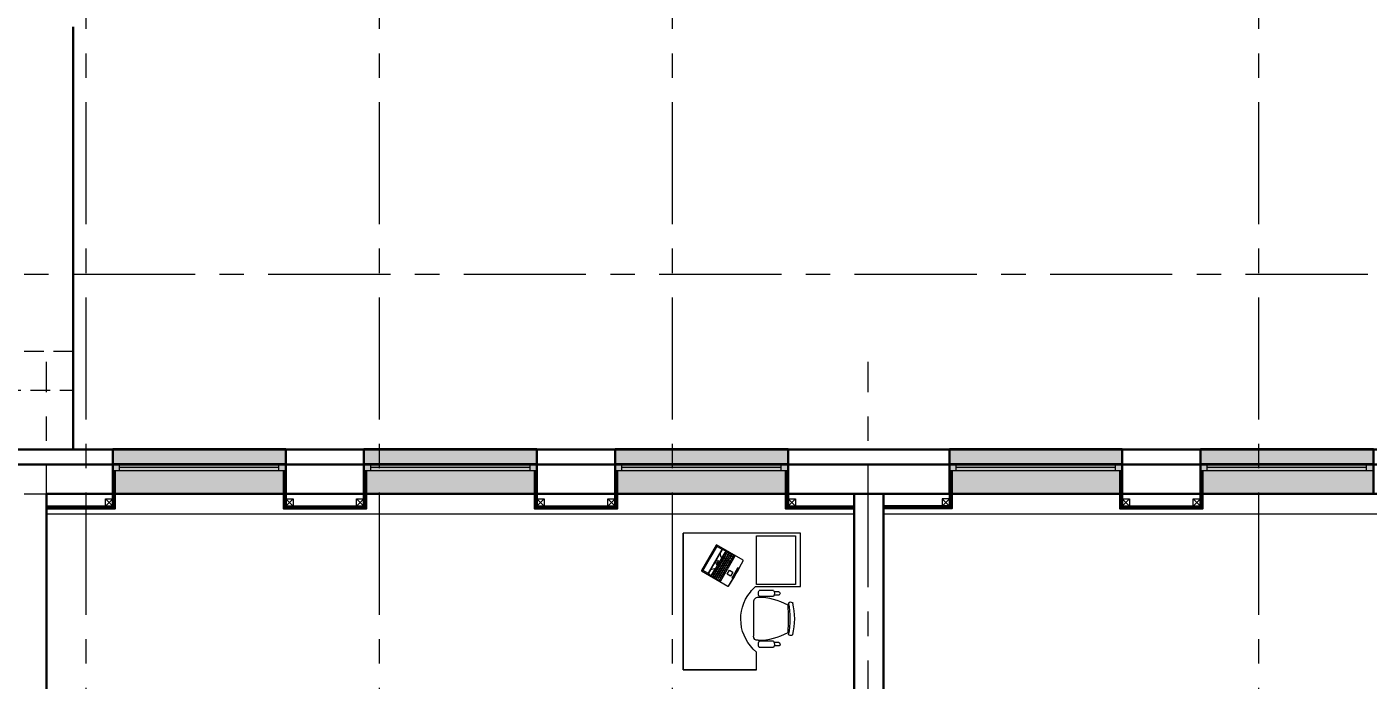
# Model space of a CAD drawing. Header units: millimetres. Extents: x -13407 to 95998, y -2611 to 109495.
# Drawn here: x 16965 to 30691, y 29236 to 35930 of the extents above; entities that cross this region are included whole.
import ezdxf
from ezdxf import colors
from ezdxf.entities.mleader import LeaderData, LeaderLine
from ezdxf.math import Vec2, Vec3

# ---------------------------------------------------------------- set-up
doc = ezdxf.new("R2010")
doc.units = ezdxf.units.MM
doc.linetypes.add('CENTER', pattern=[2, 1.25, -0.25, 0.25, -0.25])
doc.linetypes.add('HIDDEN', pattern=[6, 4, -2])
for name, color, linetype, lineweight in [('_0', 250, 'Continuous', 9), ('_ТХ_мебель передв', 250, 'Continuous', 13), ('АР_Навесной фасад', 5, 'Continuous', 5), ('АР_Окна БЛОК', 250, 'Continuous', 13), ('АР_Оси', 193, 'Continuous', 9), ('АР_Отметки', 250, 'Continuous', 15), ('АР_Подоконники', 163, 'Continuous', 9), ('АР_Сущ Несущая стена', 202, 'Continuous', 30), ('перекр 0.3', 181, 'Continuous', 30)]:
    doc.layers.add(name, color=color, linetype=linetype, lineweight=lineweight)
doc.styles.add('ISOCPEUR', font='isocpeur.ttf', dxfattribs={"width": 0.7})

# ---------------------------------------------------------------- blocks, each defined once
blk = doc.blocks.new('*U95')
at = {"true_color": 0xffffff}
h = blk.add_hatch(color=7, dxfattribs=at)
h.dxf.hatch_style = 1
h.paths.add_polyline_path([(-1770, -240), (0, -240), (0, 220), (-1770, 220)])
at = {"lineweight": 30}
for p, q in [((-1770, -240), (-1770, 220)), ((0, -240), (0, 220))]:
    blk.add_line(p, q, dxfattribs=at)
for p, q in [((0, 220), (-1770, 220)), ((-1770, 70), (0, 70)), ((-1770, 0), (0, 0)), ((-1700, 0), (-1700, 70)), ((-1700, 35), (-70, 35)), ((-70, 0), (-70, 70)), ((-1770, -240), (0, -240)), ((-1770, -240), (-1770, -240)), ((-1770, -240), (-1770, -240)), ((0, -240), (0, -240)), ((0, -240), (0, -240))]:
    blk.add_line(p, q)
blk = doc.blocks.new('_DotSmall')
at = {"color": 0, "linetype": 'ByBlock', "const_width": 0.5}
blk.add_lwpolyline([(-0.0625, 0, 1), (0.0625, 0, 1)], format="xyb", close=True, dxfattribs=at)
blk = doc.blocks.new('A$Ce02d65bd')
at = {"ltscale": 100}
for points in [[(0, 0), (0, 75), (75, 75), (75, 0), (0, 0)], [(0, 0), (75, 75)], [(0, 75), (75, 0)]]:
    blk.add_lwpolyline(points, dxfattribs=at)
blk = doc.blocks.new('laptop')
at = {"color": 0}
for p, q in [((-150, 325), (-155, 323)), ((-150, 325), (-155, 323)), ((-155, 323), (-155, 10)), ((-155, 323), (-155, 10)), ((-150, 313), (-155, 311)), ((0, 326), (-150, 325)), ((0, 326), (-150, 325)), ((0, 314), (-150, 313)), ((-143, 309), (-140, 310)), ((-143, 254), (-143, 309)), ((-140, 310), (140, 310)), ((150, 325), (0, 326)), ((150, 325), (0, 326)), ((150, 313), (0, 314)), ((140, 310), (143, 309)), ((143, 309), (143, 254)), ((155, 323), (150, 325)), ((155, 323), (150, 325)), ((155, 311), (150, 313)), ((155, 10), (155, 323)), ((155, 10), (155, 323)), ((155, 248), (-155, 248)), ((-147, 210), (-147, 234)), ((-147, 210), (-147, 100)), ((147, 210), (-147, 210)), ((-147, 210), (-72, 210)), ((-130, 194), (-147, 194)), ((147, 192), (-147, 192)), ((147, 173), (-147, 173)), ((147, 155), (-147, 155)), ((-140, 253), (-143, 254)), ((140, 253), (-140, 253)), ((-138, 192), (-138, 173)), ((-137, 244), (-96, 244)), ((-130, 210), (-130, 194)), ((-129, 173), (-129, 155)), ((-128, 210), (-128, 194)), ((76, 194), (-128, 194)), ((-123, 155), (-123, 137)), ((-119, 192), (-119, 173)), ((-111, 210), (-111, 194)), ((-110, 173), (-110, 155)), ((-103, 155), (-103, 137)), ((-99, 192), (-99, 173)), ((-94, 210), (-94, 194)), ((-68, 219), (-92, 243)), ((-90, 173), (-90, 155)), ((-84, 155), (-84, 137)), ((-80, 192), (-80, 173)), ((-77, 210), (-77, 194)), ((-71, 173), (-71, 155)), ((-64, 155), (-64, 137)), ((-60, 210), (-60, 194)), ((-60, 192), (-60, 173)), ((-51, 173), (-51, 155)), ((-45, 155), (-45, 137)), ((-43, 210), (-43, 194)), ((-41, 192), (-41, 173)), ((-32, 173), (-32, 155)), ((-26, 210), (-26, 194)), ((-25, 155), (-25, 137)), ((-19, 242), (-21, 242)), ((-21, 242), (-21, 237)), ((-21, 237), (-19, 237)), ((-21, 226), (-21, 220)), ((21, 226), (-21, 226)), ((-21, 220), (21, 220)), ((-21, 192), (-21, 173)), ((-19, 237), (-19, 242)), ((-12, 173), (-12, 155)), ((-9, 210), (-9, 194)), ((-6, 242), (-8, 242)), ((-8, 242), (-8, 237)), ((-8, 237), (-6, 237)), ((-6, 237), (-6, 242)), ((-6, 155), (-6, 137)), ((-2, 192), (-2, 173)), ((8, 242), (6, 242)), ((6, 242), (6, 237)), ((6, 237), (8, 237)), ((7, 173), (7, 155)), ((8, 237), (8, 242)), ((8, 210), (8, 194)), ((14, 155), (14, 137)), ((18, 192), (18, 173)), ((21, 242), (19, 242)), ((19, 242), (19, 237)), ((19, 237), (21, 237)), ((21, 237), (21, 242)), ((21, 220), (21, 226)), ((25, 210), (25, 194)), ((27, 173), (27, 155)), ((33, 155), (33, 137)), ((37, 192), (37, 173)), ((42, 210), (42, 194)), ((46, 173), (46, 155)), ((53, 155), (53, 137)), ((57, 192), (57, 173)), ((59, 210), (59, 194)), ((66, 173), (66, 155)), ((68, 219), (92, 243)), ((69, 210), (69, 211)), ((69, 210), (69, 211)), ((147, 210), (69, 210)), ((72, 155), (72, 137)), ((76, 210), (76, 194)), ((76, 192), (76, 173)), ((79, 210), (79, 194)), ((147, 194), (79, 194)), ((85, 173), (85, 155)), ((92, 155), (92, 137)), ((96, 244), (137, 244)), ((96, 210), (96, 194)), ((96, 192), (96, 173)), ((105, 173), (105, 155)), ((113, 210), (113, 194)), ((129, 192), (129, 100)), ((130, 210), (130, 194)), ((143, 254), (140, 253)), ((147, 234), (147, 210)), ((147, 210), (147, 100)), ((-155, 10), (-155, 8)), ((-155, 8), (-152, 5)), ((-152, 5), (-150, 5)), ((-150, 5), (0, 0)), ((147, 137), (-147, 137)), ((147, 118), (-147, 118)), ((147, 100), (-147, 100)), ((-123, 118), (-123, 100)), ((-114, 137), (-114, 118)), ((-98, 118), (-98, 100)), ((-94, 137), (-94, 118)), ((-75, 137), (-75, 118)), ((-74, 118), (-74, 100)), ((-59, 14), (-59, 1)), ((59, 14), (-59, 14)), ((-59, 1), (-59, 14)), ((-59, 14), (59, 14)), ((-55, 137), (-55, 118)), ((-55, 118), (-55, 100)), ((-36, 137), (-36, 118)), ((-16, 137), (-16, 118)), ((0, 0), (150, 5)), ((3, 137), (3, 118)), ((9, 118), (9, 100)), ((23, 137), (23, 118)), ((29, 118), (29, 100)), ((42, 137), (42, 118)), ((48, 118), (48, 100)), ((59, 1), (59, 14)), ((59, 14), (59, 1)), ((62, 137), (62, 118)), ((68, 118), (68, 100)), ((81, 137), (81, 118)), ((87, 118), (87, 100)), ((90, 118), (90, 100)), ((109, 137), (109, 100)), ((150, 5), (153, 6)), ((153, 6), (155, 8)), ((155, 8), (155, 10))]:
    blk.add_line(p, q, dxfattribs=at)
blk.add_lwpolyline([(-52, 79), (-4, 79), (-4, 39), (-52, 39)], close=True, dxfattribs=at)
for centre, radius, start, end in [((-137, 234), 10, 90, 180), ((-96, 239), 5, 45, 90), ((-72, 215), 5, 270, 45), ((72, 215), 5, 135, 236.1175), ((96, 239), 5, 90, 135), ((137, 234), 10, 0, 90), ((-150, 10), 5, 180, 266.4167), ((0, 2405), 2405, 266.4167, 273.5833), ((150, 10), 5, 273.5833, 0)]:
    blk.add_arc(centre, radius, start, end, dxfattribs=at)
blk = doc.blocks.new('мваи')
for points in [[(95699, 222916), (95154, 222916), (95154, 221715), (96551, 221715), (96551, 222466), (96371, 222466)], [(95699, 222456), (95699, 222916)], [(95741, 222641), (95741, 222493)], [(95752, 222694), (95752, 222646)], [(95789, 222694), (95789, 222646)], [(95800, 222641), (95800, 222493)], [(96260, 222641), (96260, 222493)], [(96271, 222694), (96271, 222646)], [(96308, 222694), (96308, 222646)], [(96324, 222641), (96324, 222493)], [(96551, 222466), (96551, 221715), (95154, 221715)]]:
    blk.add_lwpolyline(points)
blk.add_lwpolyline([(95180, 222864), (95678, 222864), (95678, 222466), (95180, 222466)], close=True)
blk.add_lwpolyline([(96250, 222482, 0.127479), (96170, 222789, 0.028308), (95890, 222789, 0.127479), (95810, 222482, 0.416667), (95858, 222435), (96207, 222435)], format="xyb")
for centre, radius, start, end in [((96030, 222190), 667, 75.9812, 104.0188), ((96030, 221982), 829, 78.7648, 101.2352)]:
    blk.add_arc(centre, radius, start, end)
for points in [[(95868, 222795), (95858, 222800), (95852, 222821), (95863, 222832)], [(95863, 222832), (95863, 222837), (95868, 222837), (95868, 222837)], [(96191, 222837), (96202, 222832), (96207, 222816), (96197, 222800)], [(96197, 222800), (96197, 222800), (96197, 222795), (96191, 222795)], [(95741, 222641), (95757, 222652), (95778, 222652), (95800, 222641)], [(95752, 222694), (95757, 222705), (95768, 222710), (95778, 222705)], [(95778, 222705), (95784, 222699), (95784, 222699), (95789, 222694)], [(96260, 222641), (96281, 222652), (96302, 222652), (96324, 222641)], [(96271, 222694), (96276, 222705), (96292, 222710), (96302, 222705)], [(96302, 222705), (96302, 222699), (96308, 222699), (96308, 222694)], [(95757, 222403), (95736, 222419), (95715, 222435), (95699, 222456)], [(95800, 222493), (95778, 222482), (95757, 222482), (95741, 222493)], [(96371, 222466), (96218, 222281), (95942, 222249), (95757, 222403)], [(96250, 222482), (96255, 222456), (96234, 222435), (96207, 222435)], [(96324, 222493), (96302, 222482), (96281, 222482), (96260, 222493)]]:
    blk.add_open_spline(points, degree=3)
at = {"rotation": 150}
blk.add_blockref('laptop', (95567, 222259), dxfattribs=at)

msp = doc.modelspace()

# ---------------------------------------------------------------- linework, layer by layer
for points in [[(17165, 30994.3), (17870.6, 30994.3), (17870.6, 31385)], [(17165, 31006.8), (17858.1, 31006.8), (17858.1, 31385)], [(17165, 31019.3), (17845.6, 31019.3), (17845.6, 31327.8)], [(19590, 31385), (19590, 30994.3), (20440, 30994.3), (20440, 31385)], [(19602.5, 31385), (19602.5, 31006.8), (20427.5, 31006.8), (20427.5, 31385)], [(19615, 31365.3), (19615, 31019.3), (20415, 31019.3), (20415, 31327.8)], [(22160, 31385), (22160, 30994.3), (23010, 30994.3), (23010, 31385)], [(22172.5, 31385), (22172.5, 31006.8), (22997.5, 31006.8), (22997.5, 31385)], [(22185, 31365.3), (22185, 31019.3), (22985, 31019.3), (22985, 31327.8)], [(24730, 31385), (24730, 30994.3), (25430, 30994.3)], [(24742.5, 31385), (24742.5, 31006.8), (25430, 31006.8)], [(24755, 31365.3), (24755, 31019.3), (25430, 31019.3)], [(26430, 31385), (26430, 30994.3), (25735, 30994.3)], [(26417.5, 31385), (26417.5, 31006.8), (25735, 31006.8)], [(26405, 31365.3), (26405, 31019.3), (25735, 31019.3)], [(28150, 31385), (28150, 30994.3), (29000, 30994.3), (29000, 31385)], [(28162.5, 31385), (28162.5, 31006.8), (28987.5, 31006.8), (28987.5, 31385)], [(28175, 31365.3), (28175, 31019.3), (28975, 31019.3), (28975, 31327.8)]]:
    msp.add_lwpolyline(points)
at = {"layer": 'АР_Навесной фасад', "color": 18, "lineweight": 30, "ltscale": 100, "true_color": 0x000000}
msp.add_line((17438.6, 31605), (17438.6, 35930), dxfattribs=at)
at = {"layer": 'АР_Навесной фасад', "ltscale": 100}
for p, q in [((16705, 31605), (51825, 31605)), ((16715, 31595), (51815, 31595))]:
    msp.add_line(p, q, dxfattribs=at)
at = {"layer": 'АР_Оси', "linetype": 'CENTER', "ltscale": 1000}
for p, q in [((17569.9, 79157.5), (17569.9, 23425.1)), ((20569.9, 79157.5), (20569.9, 23425.1)), ((23569.9, 79157.5), (23569.9, 23425.1)), ((29569.9, 79157.5), (29569.9, 23425.1)), ((-12563.8, 33395), (70614.6, 33395)), ((17165, -1811.3), (17165, 32496.2)), ((25575, -1811.3), (25575, 32496.2)), ((-12563.8, 31145), (70614.6, 31145))]:
    msp.add_line(p, q, dxfattribs=at)
at = {"layer": 'АР_Подоконники', "ltscale": 100}
for p, q in [((17165, 30941.5), (25430, 30941.4)), ((25730, 30941.5), (33995, 30941.4))]:
    msp.add_line(p, q, dxfattribs=at)
at = {"layer": 'АР_Сущ Несущая стена', "ltscale": 100}
for p, q in [((16865, 31445), (51665, 31445)), ((17165, 31145), (51365, 31145)), ((17165, 31145), (17165, 19960)), ((25430, 31145), (25430, 23374.6)), ((25730, 31145), (25730, 23374.6))]:
    msp.add_line(p, q, dxfattribs=at)
at = {"layer": 'перекр 0.3', "color": 7, "linetype": 'HIDDEN', "lineweight": 5, "ltscale": 50}
msp.add_lwpolyline([(16703.7, 32206.5), (17438.6, 32206.5), (17438.6, 32604.3), (16703.7, 32604.3)], close=True, dxfattribs=at)

# ---------------------------------------------------------------- block references
at = {"layer": '_0', "color": 1, "lineweight": -3, "ltscale": 500}
for p in [(17770.6, 31019.3), (19615, 31019.3), (20340, 31019.3), (22185, 31019.3), (22910, 31019.3), (24755, 31019.3), (28175, 31019.3), (28900, 31019.3)]:
    msp.add_blockref('A$Ce02d65bd', p, dxfattribs=at)
at = {"layer": '_0', "color": 1, "lineweight": -3, "ltscale": 500, "xscale": -1}
msp.add_blockref('A$Ce02d65bd', (26405, 31019.3), dxfattribs=at)
at = {"layer": '_ТХ_мебель передв', "rotation": 270}
msp.add_blockref('мваи', (-198034.3, 125895.1), dxfattribs=at)
at = {"layer": 'АР_Окна БЛОК'}
for p in [(19615, 31385), (22185, 31385), (24755, 31385), (28175, 31385), (30745, 31385)]:
    msp.add_blockref('*U95', p, dxfattribs=at)

# ---------------------------------------------------------------- leaders
at = {"layer": 'АР_Отметки'}
ml = msp.add_multileader_mtext('Standard', dxfattribs=at)
ml.set_content('Л.4', color=256, style='ISOCPEUR')
ml.set_leader_properties(color=256, linetype='Continuous', lineweight=-1)
ml.set_arrow_properties(name='DOTSMALL')
ml.build(insert=Vec2(0, 0))
ml.multileader.update_dxf_attribs({"has_text_frame": 1, "text_left_attachment_type": 4, "text_right_attachment_type": 4, "dogleg_length": 100, "arrow_head_size": 180})
ctx = ml.context
ctx.base_point, ctx.char_height, ctx.arrow_head_size, ctx.landing_gap_size, ctx.plane_origin = Vec3(24103, 74930.4), 250, 180, 50, Vec3(52223.5, 62772.8)
ctx.left_attachment, ctx.right_attachment = 4, 4
notes = []
notes.append((ctx, [(0, (0, 0, 0), (0, 0), (1, 0), 1, [])]))
ctx.mtext.insert, ctx.mtext.width, ctx.mtext.line_spacing_style, ctx.mtext.flow_direction = Vec3(24153, 75263.8), 852.697, 2, 5
ml = msp.add_multileader_mtext('Standard', dxfattribs=at)
ml.set_content('+7,050', color=256, style='ISOCPEUR')
ml.set_leader_properties(color=256, linetype='Continuous', lineweight=-1)
ml.set_arrow_properties(name='DOTSMALL')
ml.build(insert=Vec2(0, 0))
ml.multileader.update_dxf_attribs({"has_text_frame": 1, "text_left_attachment_type": 4, "text_right_attachment_type": 4, "dogleg_length": 100, "arrow_head_size": 180})
ctx = ml.context
ctx.base_point, ctx.char_height, ctx.arrow_head_size, ctx.landing_gap_size, ctx.plane_origin = Vec3(29759, 73529.3), 250, 180, 50, Vec3(29677.6, 72261.8)
ctx.left_attachment, ctx.right_attachment = 4, 4
notes.append((ctx, [(0, (0, 0, 0), (0, 0), (1, 0), 1, [])]))
ctx.mtext.insert, ctx.mtext.width, ctx.mtext.line_spacing_style, ctx.mtext.flow_direction = Vec3(29809, 73862.7), 852.697, 2, 5
ml = msp.add_multileader_mtext('Standard', dxfattribs=at)
ml.set_content('+8,400', color=256, style='ISOCPEUR')
ml.set_leader_properties(color=256, linetype='Continuous', lineweight=-1)
ml.set_arrow_properties(name='DOTSMALL')
ml.build(insert=Vec2(0, 0))
ml.multileader.update_dxf_attribs({"has_text_frame": 1, "text_left_attachment_type": 4, "text_right_attachment_type": 4, "dogleg_length": 100, "arrow_head_size": 180})
ctx = ml.context
ctx.base_point, ctx.char_height, ctx.arrow_head_size, ctx.landing_gap_size, ctx.plane_origin = Vec3(23997.7, 72968.3), 250, 180, 50, Vec3(24541, 73771.3)
ctx.left_attachment, ctx.right_attachment = 4, 4
notes.append((ctx, [(0, (0, 0, 0), (0, 0), (1, 0), 1, [])]))
ctx.mtext.insert, ctx.mtext.width, ctx.mtext.line_spacing_style, ctx.mtext.flow_direction = Vec3(24047.7, 73301.6), 852.697, 2, 5
ml = msp.add_multileader_mtext('Standard', dxfattribs=at)
ml.set_content('+6,300', color=256, style='ISOCPEUR')
ml.set_leader_properties(color=256, linetype='Continuous', lineweight=-1)
ml.set_arrow_properties(name='DOTSMALL')
ml.build(insert=Vec2(0, 0))
ml.multileader.update_dxf_attribs({"has_text_frame": 1, "text_left_attachment_type": 4, "text_right_attachment_type": 4, "dogleg_length": 100, "arrow_head_size": 180})
ctx = ml.context
ctx.base_point, ctx.char_height, ctx.arrow_head_size, ctx.landing_gap_size, ctx.plane_origin = Vec3(55928.2, 71412.1), 250, 180, 50, Vec3(64272, 69171.2)
ctx.left_attachment, ctx.right_attachment = 4, 4
notes.append((ctx, [(0, (0, 0, 0), (0, 0), (1, 0), 1, [])]))
ctx.mtext.insert, ctx.mtext.width, ctx.mtext.line_spacing_style, ctx.mtext.flow_direction = Vec3(55978.2, 71745.5), 852.697, 2, 5
ml = msp.add_multileader_mtext('Standard', dxfattribs=at)
ml.set_content('Л.5', color=256, style='ISOCPEUR')
ml.set_leader_properties(color=256, linetype='Continuous', lineweight=-1)
ml.set_arrow_properties(name='DOTSMALL')
ml.build(insert=Vec2(0, 0))
ml.multileader.update_dxf_attribs({"has_text_frame": 1, "text_left_attachment_type": 4, "text_right_attachment_type": 4, "dogleg_length": 100, "arrow_head_size": 180})
ctx = ml.context
ctx.base_point, ctx.char_height, ctx.arrow_head_size, ctx.landing_gap_size, ctx.plane_origin = Vec3(54025.8, 70799.7), 250, 180, 50, Vec3(79808.7, 57079.1)
ctx.left_attachment, ctx.right_attachment = 4, 4
notes.append((ctx, [(0, (0, 0, 0), (0, 0), (1, 0), 1, [])]))
ctx.mtext.insert, ctx.mtext.width, ctx.mtext.line_spacing_style, ctx.mtext.flow_direction = Vec3(54075.8, 71133), 852.697, 2, 5
ml = msp.add_multileader_mtext('Standard', dxfattribs=at)
ml.set_content('+8,400', color=256, style='ISOCPEUR')
ml.set_leader_properties(color=256, linetype='Continuous', lineweight=-1)
ml.set_arrow_properties(name='DOTSMALL')
ml.build(insert=Vec2(0, 0))
ml.multileader.update_dxf_attribs({"has_text_frame": 1, "text_left_attachment_type": 4, "text_right_attachment_type": 4, "dogleg_length": 100, "arrow_head_size": 180})
ctx = ml.context
ctx.base_point, ctx.char_height, ctx.arrow_head_size, ctx.landing_gap_size, ctx.plane_origin = Vec3(54891.2, 65329.2), 250, 180, 50, Vec3(59135.3, 70680.7)
ctx.left_attachment, ctx.right_attachment = 4, 4
notes.append((ctx, [(0, (0, 0, 0), (0, 0), (1, 0), 1, [])]))
ctx.mtext.insert, ctx.mtext.width, ctx.mtext.line_spacing_style, ctx.mtext.flow_direction = Vec3(54941.2, 65662.5), 852.697, 2, 5
ml = msp.add_multileader_mtext('Standard', dxfattribs=at)
ml.set_content('+8,400', color=256, style='ISOCPEUR')
ml.set_leader_properties(color=256, linetype='Continuous', lineweight=-1)
ml.set_arrow_properties(name='DOTSMALL')
ml.build(insert=Vec2(0, 0))
ml.multileader.update_dxf_attribs({"has_text_frame": 1, "text_left_attachment_type": 4, "text_right_attachment_type": 4, "dogleg_length": 100, "arrow_head_size": 180})
ctx = ml.context
ctx.base_point, ctx.char_height, ctx.arrow_head_size, ctx.landing_gap_size, ctx.plane_origin = Vec3(27558.1, 63748.9), 250, 180, 50, Vec3(27785.4, 63541.8)
ctx.left_attachment, ctx.right_attachment = 4, 4
notes.append((ctx, [(0, (0, 0, 0), (0, 0), (1, 0), 1, [])]))
ctx.mtext.insert, ctx.mtext.width, ctx.mtext.line_spacing_style, ctx.mtext.flow_direction = Vec3(27608.1, 64082.3), 852.697, 2, 5
ml = msp.add_multileader_mtext('Standard', dxfattribs=at)
ml.set_content('+8,400', color=256, style='ISOCPEUR')
ml.set_leader_properties(color=256, linetype='Continuous', lineweight=-1)
ml.set_arrow_properties(name='DOTSMALL')
ml.build(insert=Vec2(0, 0))
ml.multileader.update_dxf_attribs({"has_text_frame": 1, "text_left_attachment_type": 4, "text_right_attachment_type": 4, "dogleg_length": 100, "arrow_head_size": 180})
ctx = ml.context
ctx.base_point, ctx.char_height, ctx.arrow_head_size, ctx.landing_gap_size, ctx.plane_origin = Vec3(17639.7, 43396.7), 250, 180, 50, Vec3(27006.3, 42577.9)
ctx.left_attachment, ctx.right_attachment = 4, 4
notes.append((ctx, [(0, (0, 0, 0), (0, 0), (1, 0), 1, [])]))
ctx.mtext.insert, ctx.mtext.width, ctx.mtext.line_spacing_style, ctx.mtext.flow_direction = Vec3(17689.7, 43730), 852.697, 2, 5
ml = msp.add_multileader_mtext('Standard', dxfattribs=at)
ml.set_content('Л.3', color=256, style='ISOCPEUR')
ml.set_leader_properties(color=256, linetype='Continuous', lineweight=-1)
ml.set_arrow_properties(name='DOTSMALL')
ml.build(insert=Vec2(0, 0))
ml.multileader.update_dxf_attribs({"has_text_frame": 1, "text_left_attachment_type": 4, "text_right_attachment_type": 4, "dogleg_length": 100, "arrow_head_size": 180})
ctx = ml.context
ctx.base_point, ctx.char_height, ctx.arrow_head_size, ctx.landing_gap_size, ctx.plane_origin = Vec3(18574.6, 42418.8), 250, 180, 50, Vec3(44672.1, 29405.6)
ctx.left_attachment, ctx.right_attachment = 4, 4
notes.append((ctx, [(0, (0, 0, 0), (0, 0), (1, 0), 1, [])]))
ctx.mtext.insert, ctx.mtext.width, ctx.mtext.line_spacing_style, ctx.mtext.flow_direction = Vec3(18624.6, 42752.2), 852.697, 2, 5
ml = msp.add_multileader_mtext('Standard', dxfattribs=at)
ml.set_content('+6,300', color=256, style='ISOCPEUR')
ml.set_leader_properties(color=256, linetype='Continuous', lineweight=-1)
ml.set_arrow_properties(name='DOTSMALL')
ml.build(insert=Vec2(0, 0))
ml.multileader.update_dxf_attribs({"has_text_frame": 1, "text_left_attachment_type": 4, "text_right_attachment_type": 4, "dogleg_length": 100, "arrow_head_size": 180})
ctx = ml.context
ctx.base_point, ctx.char_height, ctx.arrow_head_size, ctx.landing_gap_size, ctx.plane_origin = Vec3(17691.6, 36910.6), 250, 180, 50, Vec3(32143, 41068.4)
ctx.left_attachment, ctx.right_attachment = 4, 4
notes.append((ctx, [(0, (0, 0, 0), (0, 0), (1, 0), 1, [])]))
ctx.mtext.insert, ctx.mtext.width, ctx.mtext.line_spacing_style, ctx.mtext.flow_direction = Vec3(17741.6, 37243.9), 852.697, 2, 5
for ctx, leaders in notes:
    for number, flags, end, landing, length, lines in leaders:
        leader = LeaderData()
        leader.index, (leader.has_last_leader_line, leader.has_dogleg_vector, leader.attachment_direction) = number, flags
        leader.last_leader_point, leader.dogleg_vector, leader.dogleg_length = Vec3(end), Vec3(landing), length
        for number, points, colour, breaks in lines:
            line = LeaderLine()
            line.index, line.vertices, line.color, line.breaks = number, Vec3.list(points), colors.encode_raw_color(colour), breaks
            leader.lines.append(line)
        ctx.leaders.append(leader)

doc.saveas('drawing.dxf')
